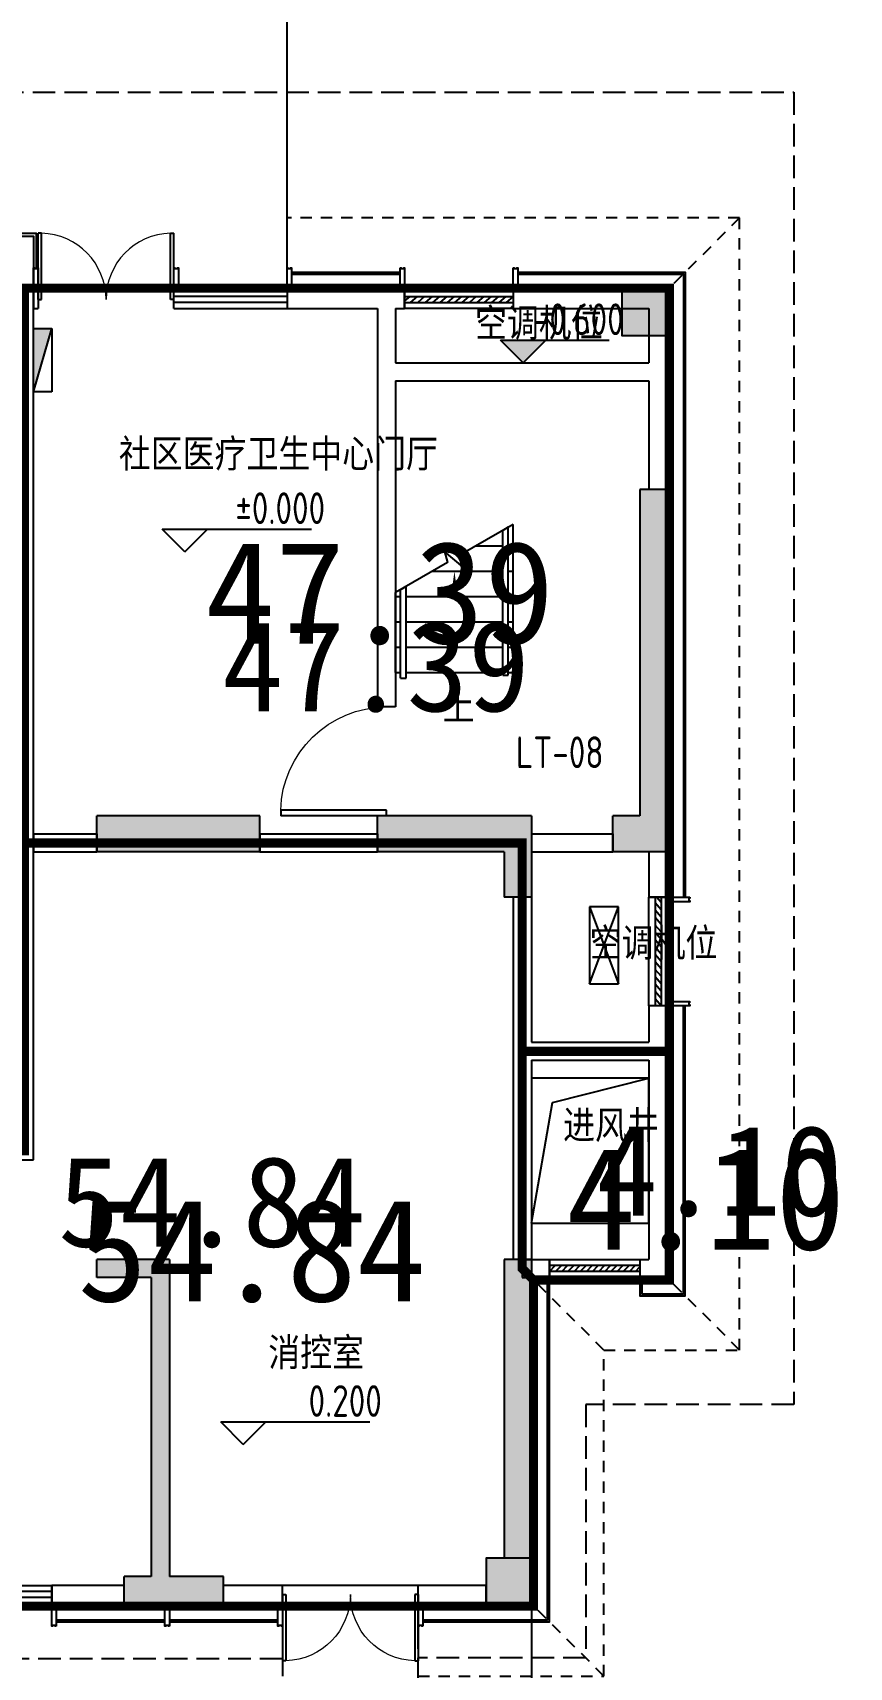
# Model space of a CAD drawing. Extents: x 512858 to 514372, y -232486 to -231710.
# Drawn here: x 513233.87 to 513242.89, y -231778.71 to -231760.67 of the extents above; entities that cross this region are included whole.
import ezdxf

# ---------------------------------------------------------------- set-up
doc = ezdxf.new("R2010")
doc.units = 0
doc.header["$LTSCALE"] = 1000
doc.linetypes.add('CACHE2', pattern=[0.1875, 0.125, -0.0625])
doc.linetypes.add('DASH', pattern=[0.35, 0.25, -0.1])
doc.layers.get('0').update_dxf_attribs({"color": 252})
for name, color, linetype in [('$计算结果', 7, 'Continuous'), ('$面积结果', 7, 'Continuous'), ('2#HXT-1F$0$A-WALL-S', 253, 'Continuous'), ('6#-造型-1F（实施版）石材-STONE-S', 253, 'Continuous'), ('6#-造型-1F（实施版）金属型材-METAL-S', 253, 'Continuous'), ('6#-造型-1F（实施版）门窗', 253, 'Continuous'), ('A-ANNO-100-DIM-E', 253, 'Continuous'), ('A-ANNO-100-TXT', 252, 'Continuous'), ('A-ANNO-50-SYMB', 252, 'Continuous'), ('A-DOOR', 252, 'Continuous'), ('A-HOLE-E', 253, 'Continuous'), ('A-METAL-E', 253, 'Continuous'), ('A-PATT-COLU', 253, 'Continuous'), ('A-STAIR', 252, 'Continuous'), ('A-STONE-S', 253, 'Continuous'), ('A-STR-CONC-B', 252, 'Continuous'), ('A-STR-CONC-C', 253, 'Continuous'), ('A-WALL-S', 252, 'Continuous'), ('A-WINDOW', 253, 'Continuous'), ('A-散水-建筑', 253, 'CACHE2'), ('AA-家具', 253, 'DASH'), ('PUB_HATCH', 252, 'Continuous'), ('看线', 253, 'Continuous')]:
    doc.layers.add(name, color=color, linetype=linetype)
for name, color, linetype, lineweight in [('P-FIRE-FH', 252, 'Continuous', 25), ('面积-计容-住宅-1', 1, 'Continuous', 0), ('面积-计容-消防控制室-1', 5, 'Continuous', 0), ('面积-计容-社区医疗卫生中心-1', 18, 'Continuous', 0)]:
    doc.layers.add(name, color=color, linetype=linetype, lineweight=lineweight)
doc.styles.add('dw', font='simhei.ttf')
doc.styles.add('TYDG_02', font='TSSDENG.shx', dxfattribs={"width": 0.8, "bigfont": 'hztxt.shx'})

# ---------------------------------------------------------------- blocks, each defined once
blk = doc.blocks.new('1新159_FZH')
blk.add_lwpolyline([(-0.5, -0.5), (0.5, -0.5), (0.5, 0.5), (-0.5, 0.5)], close=True)
at = {"layer": 'PUB_HATCH'}
blk.add_solid([(-0.5, -0.5), (0.5, -0.5), (-0.5, 0.5), (0.5, 0.5)], dxfattribs=at)
blk = doc.blocks.new('1新321F结构')
at = {"layer": 'A-PATT-COLU'}
for points in [[(-99807, -997171), (-99807, -1000771), (-99507, -1001171), (-99507, -997171)], [(-104007, -1000771), (-105807, -1000771), (-105807, -1001171), (-104007, -1001171)], [(-101307, -1001171), (-101007, -1000771), (-102707, -1000771), (-102707, -1001171)], [(-101007, -1000771), (-101307, -1001171), (-101307, -1001671), (-101007, -1001671)], [(-99507, -1001171), (-99807, -1000771), (-100107, -1000771), (-100107, -1001171)], [(-105207, -1005871), (-105007, -1005671), (-105807, -1005671), (-105807, -1005871)], [(-105007, -1005671), (-105207, -1005871), (-105207, -1009171), (-105107, -1009271), (-105007, -1009171)], [(-101307, -1005671), (-101307, -1008971), (-101007, -1008971), (-101007, -1005671)], [(-105107, -1009271), (-105207, -1009171), (-105507, -1009171), (-105507, -1009471), (-105107, -1009471)], [(-104407, -1009171), (-105007, -1009171), (-105107, -1009271), (-105107, -1009471), (-104407, -1009471)]]:
    blk.add_hatch(color=256, dxfattribs=at).paths.add_polyline_path(points)
at = {"layer": 'A-STR-CONC-B'}
for p, q in [((-99807, -997171), (-99807, -1000771)), ((-99507, -997171), (-99807, -997171)), ((-99507, -997171), (-99507, -1001171)), ((-104007, -1000771), (-105807, -1000771)), ((-105807, -1001171), (-105807, -1000771)), ((-104007, -1001171), (-104007, -1000771)), ((-101007, -1000771), (-102707, -1000771)), ((-102707, -1001171), (-102707, -1000771)), ((-101007, -1000771), (-101007, -1001671)), ((-99807, -1000771), (-100107, -1000771)), ((-100107, -1001171), (-100107, -1000771)), ((-104007, -1001171), (-105807, -1001171)), ((-101307, -1001171), (-102707, -1001171)), ((-101307, -1001171), (-101307, -1001671)), ((-99507, -1001171), (-100107, -1001171)), ((-101007, -1001671), (-101307, -1001671)), ((-105007, -1005671), (-105807, -1005671)), ((-105807, -1005871), (-105807, -1005671)), ((-105007, -1005671), (-105007, -1009171)), ((-101307, -1005671), (-101307, -1008971)), ((-101007, -1005671), (-101307, -1005671)), ((-101007, -1005671), (-101007, -1008971)), ((-105207, -1005871), (-105807, -1005871)), ((-105207, -1005871), (-105207, -1009171)), ((-105207, -1009171), (-105507, -1009171)), ((-105507, -1009471), (-105507, -1009171)), ((-104407, -1009171), (-105007, -1009171)), ((-104407, -1009471), (-104407, -1009171)), ((-105107, -1009471), (-105507, -1009471)), ((-104407, -1009471), (-105107, -1009471))]:
    blk.add_line(p, q, dxfattribs=at)
at = {"layer": 'A-STR-CONC-C'}
for p, xscale, yscale, zscale, rotation in [((-99757, -995221, 0), 500.0000000339933, 500.0000002453889, 500.0000002453889, 89.99999999655321), ((-101257, -1009221), 500, 500, 500, 90)]:
    blk.add_blockref('1新159_FZH', p, dxfattribs=dict(at, xscale=xscale, yscale=yscale, zscale=zscale, rotation=rotation))
blk = doc.blocks.new('1新77A$C3B0876DE')
at = {"layer": '看线', "linetype": 'DASH', "elevation": 0}
for points in [[(-64970, 36642), (-65256, 52539), (-22844, 53299), (-22591, 39201), (-45007, 38800), (-44821, 28501), (-50521, 28399), (-50310, 16590), (1502, 16590), (1502, 2100), (-798, 2100), (-798, -700), (-2650, -700)], [(-4150, -300), (-4150, -1300), (-2650, -1300), (-2650, -300)], [(-4150, -710), (-16700, -709)]]:
    blk.add_lwpolyline(points, dxfattribs=at)
blk = doc.blocks.new('1新332#HXT-1F')
at = {"layer": '2#HXT-1F$0$A-WALL-S'}
for p, q in [((-108407, -994971), (-106507, -994971)), ((-106507, -1004571), (-106507, -994971)), ((-108107, -1004571), (-106507, -1004571))]:
    blk.add_line(p, q, dxfattribs=at)
blk = doc.blocks.new('1新09$TwtSys$00000434')
for p, q in [((-0.5, 0.5), (-0.5, -0.5)), ((-0.5, -0.5), (0.5, 0.5)), ((0.5, 0.5), (-0.5, 0.5)), ((0.5, -0.5), (0.5, 0.5)), ((-0.5, -0.5), (0.5, -0.5))]:
    blk.add_line(p, q)
blk.add_solid([(0.5, -0.5), (0.5, 0.5), (-0.5, -0.5)])
blk = doc.blocks.new('1新89A$C71297C34')
at = {"layer": 'P-FIRE-FH', "xscale": -700, "yscale": 200, "zscale": 700, "rotation": 270}
blk.add_blockref('1新09$TwtSys$00000434', (-6800, 13628, 0), dxfattribs=at)
blk = doc.blocks.new('1新174ss')
at = {"layer": 'A-散水-建筑'}
for points in [[(-102257, -1010271), (-100207, -1010271), (-100207, -1006671), (-98707, -1006671), (-98707, -994171), (-103707, -994171)], [(-98707, -994171), (-99507, -994971)], [(-100207, -1006671), (-101007, -1005871)], [(-98707, -1006671), (-99507, -1005871)], [(-100207, -1010271), (-101007, -1009471)]]:
    blk.add_lwpolyline(points, dxfattribs=at)
blk = doc.blocks.new('1新170gthegsffsf')
at = {"layer": '6#-造型-1F（实施版）金属型材-METAL-S'}
blk.add_lwpolyline([(2575456, -483476), (2575446, -483476), (2575446, -483466), (2575416, -483466), (2575416, -483476), (2575406, -483476), (2575406, -483226), (2575456, -483226)], close=True, dxfattribs=at)
blk = doc.blocks.new('1新88A$C6F092640')
at = {"layer": '6#-造型-1F（实施版）石材-STONE-S', "elevation": 0}
blk.add_lwpolyline([(-10100, 14400), (-10100, 15000), (-9500, 15000), (-9500, 14900), (-7500, 14900), (-7500, 15000), (-6900, 15000), (-6900, 14400)], dxfattribs=at)
at = {"layer": '6#-造型-1F（实施版）金属型材-METAL-S', "elevation": 0}
blk.add_lwpolyline([(-10130, 14590), (-10130, 15030), (-6870, 15030), (-6870, 14640)], dxfattribs=at)
at = {"layer": 'A-STONE-S', "elevation": 0}
for points in [[(-4050, 14600), (-2850, 14600)], [(-4050, 14580), (-2850, 14580)], [(-1550, 14600), (300, 14600), (300, 7700)], [(-1550, 14580), (280, 14580), (280, 7700)], [(-200, 3500), (-200, 3300), (300, 3300), (300, 6500)], [(-180, 3500), (-180, 3320), (280, 3320), (280, 6500)], [(-2600, -300), (-1200, -300), (-1200, 3500)], [(-2600, -280), (-1220, -280), (-1220, 3500)], [(-6650, -280), (-5450, -280)], [(-6650, -300), (-5450, -300)], [(-5400, -280), (-4200, -280)], [(-5400, -300), (-4200, -300)]]:
    blk.add_lwpolyline(points, dxfattribs=at)
at = {"layer": '6#-造型-1F（实施版）门窗'}
for p, rotation in [((2568556, -468826, 0), 180), ((2570106, -468826, 0), 180), ((2571356, -468826, 0), 180), ((2572606, -468826, 0), 180), ((2573856, -468826, 0), 180), ((-483126, -2567756, 0), 90), ((-483126, -2568906, 0), 90)]:
    blk.add_blockref('1新170gthegsffsf', p, dxfattribs=dict(at, rotation=rotation))
for p in [(-2582106, 483126, 0), (-2580856, 483126, 0), (-2579606, 483126, 0), (-2578056, 483126, 0)]:
    blk.add_blockref('1新170gthegsffsf', p, dxfattribs=at)
blk = doc.blocks.new('1新04$DorLib2D$00000002')
for p, q in [((-0.5, 0), (-0.5, 0.4875)), ((-0.475, 0.4875), (-0.5, 0.4875)), ((-0.475, 0), (-0.475, 0.4875)), ((0.475, 0), (0.475, 0.4875)), ((0.475, 0.4875), (0.5, 0.4875)), ((0.5, 0), (0.5, 0.4875)), ((-0.5, 0), (-0.475, 0)), ((0.5, 0), (0.475, 0))]:
    blk.add_line(p, q)
at = {"lineweight": 13}
for centre, start, end in [((-0.4875, 0), 0, 88.53072), ((0.4875, 0), 91.46928, 180)]:
    blk.add_arc(centre, 0.4875, start, end, dxfattribs=at)
blk = doc.blocks.new('1新10$WINLIB2D$00000001')
at = {"color": 0}
for points in [[(-0.5, 0.5), (-0.5, -0.5)], [(-0.5, 0.5), (0.5, 0.5)], [(0.5, -0.5), (0.5, 0.5)], [(0.5, 0.167), (-0.5, 0.167)], [(0.5, -0.167), (-0.5, -0.167)], [(-0.5, -0.5), (0.5, -0.5)]]:
    blk.add_lwpolyline(points, dxfattribs=at)
blk = doc.blocks.new('1新03$DorLib2D$00000001')
for p, q in [((0.45, 0.975), (0.5, 0.975)), ((0.45, 0), (0.45, 0.975)), ((0.5, 0), (0.5, 0.975)), ((0.5, 0), (0.45, 0))]:
    blk.add_line(p, q)
at = {"lineweight": 13}
blk.add_arc((0.475, 0), 0.975, 91.4693, 180, dxfattribs=at)
blk = doc.blocks.new('1新11$WINLIB2D$00000039')
at = {"color": 0}
for points in [[(-0.5, 0.5), (-0.5, -0.5)], [(0.5, 0.5), (-0.5, 0.5)], [(0.5, -0.5), (0.5, 0.5)], [(-0.5, 0.167), (0.5, 0.167)], [(-0.384, -0.167), (-0.448, 0.167)], [(-0.316, -0.167), (-0.38, 0.167)], [(-0.248, -0.167), (-0.312, 0.167)], [(-0.18, -0.167), (-0.244, 0.167)], [(-0.112, -0.167), (-0.176, 0.167)], [(-0.044, -0.167), (-0.108, 0.167)], [(0.024, -0.167), (-0.04, 0.167)], [(0.092, -0.167), (0.028, 0.167)], [(0.16, -0.167), (0.096, 0.167)], [(0.228, -0.167), (0.164, 0.167)], [(0.296, -0.167), (0.232, 0.167)], [(0.364, -0.167), (0.3, 0.167)], [(0.432, -0.167), (0.368, 0.167)], [(0.5, -0.167), (0.436, 0.167)], [(-0.452, -0.167), (-0.5, 0.084)], [(-0.5, -0.167), (0.5, -0.167)], [(0.5, -0.5), (-0.5, -0.5)]]:
    blk.add_lwpolyline(points, dxfattribs=at)

msp = doc.modelspace()

# ---------------------------------------------------------------- hatches: boundary and pattern name
at = {"layer": 'A-ANNO-100-DIM-E'}
msp.add_hatch(color=252, dxfattribs=at).paths.add_polyline_path([(513239.289, -231764.311), (513239.039, -231764.061), (513239.539, -231764.061)])

# ---------------------------------------------------------------- linework, layer by layer
at = {"layer": 'A-ANNO-100-DIM-E', "color": 252}
for p, q in [((513239.289, -231764.311), (513239.039, -231764.061)), ((513239.039, -231764.061), (513240.239, -231764.061)), ((513239.289, -231764.311), (513239.539, -231764.061)), ((513235.55, -231766.397), (513235.3, -231766.147)), ((513235.3, -231766.147), (513236.95, -231766.147)), ((513235.55, -231766.397), (513235.8, -231766.147)), ((513236.196, -231776.254), (513235.946, -231776.004)), ((513235.946, -231776.004), (513237.596, -231776.004)), ((513236.196, -231776.254), (513236.446, -231776.004))]:
    msp.add_line(p, q, dxfattribs=at)
at = {"layer": 'A-ANNO-50-SYMB', "color": 252}
msp.add_lwpolyline([(513238.529, -231767.871, 0, 0, 0), (513238.529, -231766.611, 0, 0.08, 0), (513238.529, -231766.911, 0, 0, 0)], format="xyseb", dxfattribs=at)
at = {"layer": 'A-DOOR', "color": 252}
for p, q in [((513233.929, -231763.511), (513235.429, -231763.511)), ((513238.129, -231777.811), (513236.629, -231777.811)), ((513238.129, -231778.011), (513236.629, -231778.011))]:
    msp.add_line(p, q, dxfattribs=at)
at = {"layer": 'A-HOLE-E', "color": 252, "elevation": 0}
msp.add_lwpolyline([(513239.379, -231773.811), (513240.679, -231773.811), (513240.679, -231772.211), (513239.379, -231772.211)], close=True, dxfattribs=at)
msp.add_lwpolyline([(513239.379, -231773.811), (513239.613, -231772.479), (513240.679, -231772.211)], dxfattribs=at)
at = {"layer": 'A-STAIR', "color": 252}
for p, q in [((513239.124, -231766.127), (513239.064, -231766.162)), ((513239.179, -231767.731), (513239.179, -231766.095)), ((513238.771, -231766.331), (513239.064, -231766.331)), ((513239.124, -231766.331), (513239.179, -231766.331)), ((513238.286, -231766.611), (513239.064, -231766.611)), ((513239.124, -231766.611), (513239.179, -231766.611)), ((513237.879, -231767.731), (513237.879, -231766.846)), ((513237.879, -231766.891), (513237.934, -231766.891)), ((513237.934, -231766.814), (513237.994, -231766.78)), ((513237.994, -231766.891), (513239.064, -231766.891)), ((513239.124, -231766.891), (513239.179, -231766.891)), ((513237.879, -231767.171), (513237.934, -231767.171)), ((513237.994, -231767.171), (513239.064, -231767.171)), ((513239.124, -231767.171), (513239.179, -231767.171)), ((513237.879, -231767.451), (513237.934, -231767.451)), ((513237.994, -231767.451), (513239.064, -231767.451)), ((513239.124, -231767.451), (513239.179, -231767.451)), ((513237.879, -231767.731), (513237.934, -231767.731)), ((513237.934, -231767.791), (513237.994, -231767.791)), ((513237.994, -231767.731), (513239.064, -231767.731)), ((513239.064, -231767.761), (513239.124, -231767.761)), ((513239.124, -231767.731), (513239.179, -231767.731))]:
    msp.add_line(p, q, dxfattribs=at)
for points in [[(513239.379, -231778.011), (513239.379, -231780.011), (513175.101, -231780.011), (513174.545, -231748.943), (513176.544, -231748.907)], [(513236.679, -231763.511), (513236.679, -231760.511), (513189.554, -231760.511), (513189.482, -231756.477), (513188.18, -231756.5)], [(513239.179, -231766.095), (513238.589, -231766.436), (513238.624, -231766.566), (513238.418, -231766.393), (513238.451, -231766.516), (513237.879, -231766.846)], [(513239.064, -231767.761), (513239.064, -231766.162)], [(513239.124, -231767.761), (513239.124, -231766.127)], [(513237.934, -231767.791), (513237.934, -231766.814)], [(513237.994, -231767.791), (513237.994, -231766.78)]]:
    msp.add_lwpolyline(points, dxfattribs=at)
at = {"layer": 'A-WALL-S', "color": 252}
for p, q in [((513233.879, -231763.511), (513233.929, -231763.511)), ((513233.879, -231763.511), (513233.879, -231763.711)), ((513236.679, -231763.511), (513237.779, -231763.511)), ((513237.779, -231763.511), (513237.979, -231763.511)), ((513239.179, -231763.511), (513240.879, -231763.511)), ((513240.879, -231763.511), (513240.879, -231764.411)), ((513233.879, -231763.711), (513233.929, -231763.711)), ((513236.679, -231763.711), (513237.679, -231763.711)), ((513237.679, -231763.711), (513237.679, -231764.411)), ((513237.879, -231763.711), (513237.879, -231764.311)), ((513237.879, -231763.711), (513237.979, -231763.711)), ((513239.179, -231763.711), (513240.679, -231763.711)), ((513240.679, -231763.711), (513240.679, -231764.311)), ((513237.879, -231764.311), (513240.679, -231764.311)), ((513237.679, -231764.411), (513237.679, -231768.111)), ((513237.879, -231764.511), (513240.679, -231764.511)), ((513237.879, -231764.511), (513237.879, -231768.111)), ((513240.679, -231764.511), (513240.679, -231765.711)), ((513240.879, -231764.411), (513240.879, -231765.711)), ((513240.879, -231765.711), (513240.679, -231765.711)), ((513237.879, -231769.311), (513237.679, -231769.311)), ((513233.879, -231769.511), (513234.579, -231769.511)), ((513233.879, -231769.511), (513233.879, -231769.711)), ((513234.579, -231769.511), (513234.579, -231769.711)), ((513236.379, -231769.511), (513237.679, -231769.511)), ((513236.379, -231769.511), (513236.379, -231769.711)), ((513237.679, -231769.511), (513237.679, -231769.711)), ((513239.379, -231769.511), (513240.279, -231769.511)), ((513239.379, -231769.511), (513239.379, -231769.711)), ((513240.279, -231769.511), (513240.279, -231769.711)), ((513233.879, -231769.711), (513234.579, -231769.711)), ((513236.379, -231769.711), (513237.679, -231769.711)), ((513239.379, -231769.711), (513240.279, -231769.711)), ((513240.679, -231769.711), (513240.679, -231770.211)), ((513240.879, -231769.711), (513240.679, -231769.711)), ((513240.879, -231769.711), (513240.879, -231770.211)), ((513239.179, -231770.211), (513239.179, -231771.911)), ((513239.379, -231770.211), (513239.179, -231770.211)), ((513239.379, -231770.211), (513239.379, -231771.811)), ((513240.679, -231771.411), (513240.679, -231771.811)), ((513240.879, -231771.411), (513240.879, -231771.911)), ((513239.179, -231771.911), (513239.179, -231774.211)), ((513239.379, -231771.811), (513240.679, -231771.811)), ((513240.879, -231771.911), (513240.879, -231774.411)), ((513239.379, -231772.011), (513240.679, -231772.011)), ((513239.379, -231772.011), (513239.379, -231774.211)), ((513240.679, -231772.011), (513240.679, -231774.211)), ((513239.379, -231774.211), (513239.179, -231774.211)), ((513239.279, -231774.211), (513239.579, -231774.211)), ((513239.279, -231774.211), (513239.279, -231774.411)), ((513240.579, -231774.211), (513240.679, -231774.211)), ((513239.279, -231774.411), (513239.579, -231774.411)), ((513240.579, -231774.411), (513240.879, -231774.411)), ((513234.879, -231777.811), (513234.079, -231777.811)), ((513234.879, -231778.011), (513234.879, -231777.811)), ((513236.629, -231777.811), (513235.979, -231777.811)), ((513235.979, -231778.011), (513235.979, -231777.811)), ((513238.879, -231777.811), (513238.129, -231777.811)), ((513238.879, -231778.011), (513238.879, -231777.811)), ((513234.879, -231778.011), (513234.079, -231778.011)), ((513236.629, -231778.011), (513235.979, -231778.011)), ((513238.879, -231778.011), (513238.129, -231778.011))]:
    msp.add_line(p, q, dxfattribs=at)
for points in [[(513233.929, -231763.511), (513233.929, -231763.711)], [(513236.679, -231763.511), (513236.679, -231763.711)], [(513237.979, -231763.511), (513237.979, -231763.711)], [(513239.179, -231763.511), (513239.179, -231763.711)], [(513237.879, -231768.111), (513237.679, -231768.111)], [(513237.879, -231769.311), (513237.679, -231769.311)], [(513240.879, -231770.211), (513240.679, -231770.211)], [(513240.879, -231771.411), (513240.679, -231771.411)], [(513239.579, -231774.211), (513239.579, -231774.411)], [(513240.579, -231774.211), (513240.579, -231774.411)], [(513234.079, -231778.011), (513234.079, -231777.811)], [(513236.629, -231778.011), (513236.629, -231777.811)], [(513238.129, -231778.011), (513238.129, -231777.811)]]:
    msp.add_lwpolyline(points, dxfattribs=at)
at = {"layer": 'AA-家具', "color": 252}
for p, q in [((513240.021, -231770.317), (513240.341, -231771.167)), ((513240.021, -231771.167), (513240.341, -231770.317))]:
    msp.add_line(p, q, dxfattribs=at)
msp.add_lwpolyline([(513240.341, -231771.167), (513240.341, -231770.317), (513240.021, -231770.317), (513240.021, -231771.167)], close=True, dxfattribs=at)
at = {"layer": '面积-计容-住宅-1', "const_width": 0.1}
msp.add_lwpolyline([(513240.904, -231771.913), (513239.279, -231771.913), (513239.279, -231774.313), (513239.404, -231774.438), (513240.904, -231774.438)], close=True, dxfattribs=at)
at = {"layer": '面积-计容-消防控制室-1', "linetype": 'DASH', "ltscale": 0.003, "const_width": 0.1}
msp.add_lwpolyline([(513239.404, -231774.438), (513239.279, -231774.313), (513239.279, -231771.913), (513239.279, -231769.613), (513233.779, -231769.613), (513233.779, -231773.013), (513232.179, -231773.013), (513232.179, -231778.038), (513239.404, -231778.038)], close=True, dxfattribs=at)
at = {"layer": '面积-计容-社区医疗卫生中心-1', "linetype": 'DASH', "ltscale": 0.003, "const_width": 0.1}
msp.add_lwpolyline([(513240.904, -231763.486), (513233.779, -231763.486), (513233.779, -231769.613), (513239.279, -231769.613), (513239.279, -231771.913), (513240.904, -231771.913)], close=True, dxfattribs=at)

# ---------------------------------------------------------------- block references
at = {"color": 252, "xscale": 0.001, "yscale": 0.001, "zscale": 0.001}
for name, p in [('1新77A$C3B0876DE', (513240.779, -231777.911)), ('1新174ss', (513340.386, -230768.54)), ('1新89A$C71297C34', (513240.779, -231777.911)), ('1新332#HXT-1F', (513340.386, -230768.54)), ('1新321F结构', (513340.386, -230768.54))]:
    msp.add_blockref(name, p, dxfattribs=at)
at = {"layer": 'A-DOOR', "color": 252, "xscale": 1.5, "yscale": 1.5, "zscale": 0.2}
msp.add_blockref('1新04$DorLib2D$00000002', (513234.679, -231763.611), dxfattribs=at)
at = {"layer": 'A-DOOR', "color": 252, "zscale": 0.2}
for name, p, xscale, yscale, rotation in [('1新03$DorLib2D$00000001', (513237.779, -231768.711), 1.2, -1.2, 269.9999999999987), ('1新04$DorLib2D$00000002', (513237.379, -231777.911), -1.5, 1.5, 180)]:
    msp.add_blockref(name, p, dxfattribs=dict(at, xscale=xscale, yscale=yscale, rotation=rotation))
at = {"layer": 'A-METAL-E', "color": 252, "xscale": 0.001, "yscale": 0.001, "zscale": 0.001}
msp.add_blockref('1新88A$C6F092640', (513240.779, -231777.911), dxfattribs=at)
at = {"layer": 'A-WINDOW', "color": 252, "zscale": 0.2}
for name, p, xscale, yscale in [('1新10$WINLIB2D$00000001', (513236.054, -231763.611), 1.25, -0.2), ('1新11$WINLIB2D$00000039', (513238.579, -231763.611), 1.2, -0.2), ('1新11$WINLIB2D$00000039', (513240.079, -231774.311), -1, 0.2)]:
    msp.add_blockref(name, p, dxfattribs=dict(at, xscale=xscale, yscale=yscale))
for name, p, xscale, yscale, rotation in [('1新11$WINLIB2D$00000039', (513240.779, -231770.811), 1.2, -0.2, 270.0000000000007), ('1新10$WINLIB2D$00000001', (513233.479, -231777.911), -1.200012549611798, 0.2, 180)]:
    msp.add_blockref(name, p, dxfattribs=dict(at, xscale=xscale, yscale=yscale, rotation=rotation))

# ---------------------------------------------------------------- texts
at = {"layer": '$计算结果', "insert": (513181.883, -231782.279), "char_height": 1.06217, "width": 84.98136, "attachment_point": 4, "style": 'dw'}
msp.add_mtext('  地下室不计容面积：97.50 = 97.50\\P本层不计容建筑面积：97.50 = 97.50\\P  养老服务用房免计容面积：300.78 = 300.78\\P  物业附属用房免计容面积：58.82 + 33.05 = 91.87\\P  配电房免计容面积：122.63 + 16.64 = 139.27\\P本层免计容建筑面积：300.78 + 91.87 + 139.27 = 531.92\\P  住宅计容面积：124.14 + 124.14 + 5.65 + 5.61 + 5.42 + 5.30 + 4.73 + 4.10 + 3.18 = 282.27\\P  商业计容面积：119.30 = 119.30\\P  消防控制室计容面积：54.84 = 54.84\\P  社区医疗卫生中心计容面积：155.95 + 47.39 = 203.34\\P  社区文化活动中心计容面积：133.68 + 23.46 + 19.86 = 177.00\\P本层计容建筑面积：282.27 + 119.30 + 54.84 + 203.34 + 177.00 = 836.75\\P总面积：97.50 + 531.92 + 836.75 = 1466.17', dxfattribs=at)
at = {"layer": '$面积结果', "color": 18, "style": 'dw'}
msp.add_text('47.39', height=1.1331, dxfattribs=at).set_placement((513235.776, -231767.411))
at = {"layer": '$面积结果', "color": 1, "style": 'dw'}
msp.add_text('4.10', height=1.1331, dxfattribs=at).set_placement((513239.763, -231774.102))
at = {"layer": '$面积结果', "color": 5, "style": 'dw'}
msp.add_text('54.84', height=1.1331, dxfattribs=at).set_placement((513234.364, -231774.675))
at = {"layer": 'A-ANNO-100-DIM-E', "color": 252, "style": 'TYDG_02', "width": 0.8}
for s, p in [('-0.600', (513239.397, -231764.005)), ('%%P0.000', (513236.108, -231766.091)), ('0.200', (513236.917, -231775.949))]:
    msp.add_text(s, height=0.35, dxfattribs=at).set_placement(p)
at = {"layer": 'A-ANNO-100-TXT', "color": 252, "style": 'TYDG_02'}
for s, p in [('空调机位', (513238.757, -231764.057)), ('社区医疗卫生中心门厅', (513234.821, -231765.501)), ('空调机位', (513240.024, -231770.902)), ('进风井', (513239.73, -231772.915)), ('消控室', (513236.472, -231775.424))]:
    msp.add_text(s, height=0.3526, dxfattribs=at).set_placement(p)
at = {"layer": 'A-ANNO-100-TXT', "color": 252, "style": 'TYDG_02', "width": 0.8}
msp.add_text('LT-08', height=0.35, dxfattribs=at).set_placement((513239.208, -231768.786))
at = {"layer": 'A-ANNO-50-SYMB', "color": 252, "style": 'TYDG_02'}
msp.add_text('上', height=0.353, dxfattribs=at).set_placement((513238.4, -231768.291))
at = {"layer": '面积-计容-住宅-1', "style": 'dw'}
msp.add_text('4.10', height=1, dxfattribs=at).set_placement((513240.096, -231773.729))
at = {"layer": '面积-计容-消防控制室-1', "linetype": 'DASH', "style": 'dw'}
e = msp.add_text('54.84', height=1, dxfattribs=at)
e.set_placement((513234.148, -231774.071))
e.dxf.unprotected_set("ltscale", 0)
at = {"layer": '面积-计容-社区医疗卫生中心-1', "linetype": 'DASH', "ltscale": 3000, "style": 'dw'}
msp.add_text('47.39', height=1, dxfattribs=at).set_placement((513235.959, -231768.159))

doc.saveas('drawing.dxf')
